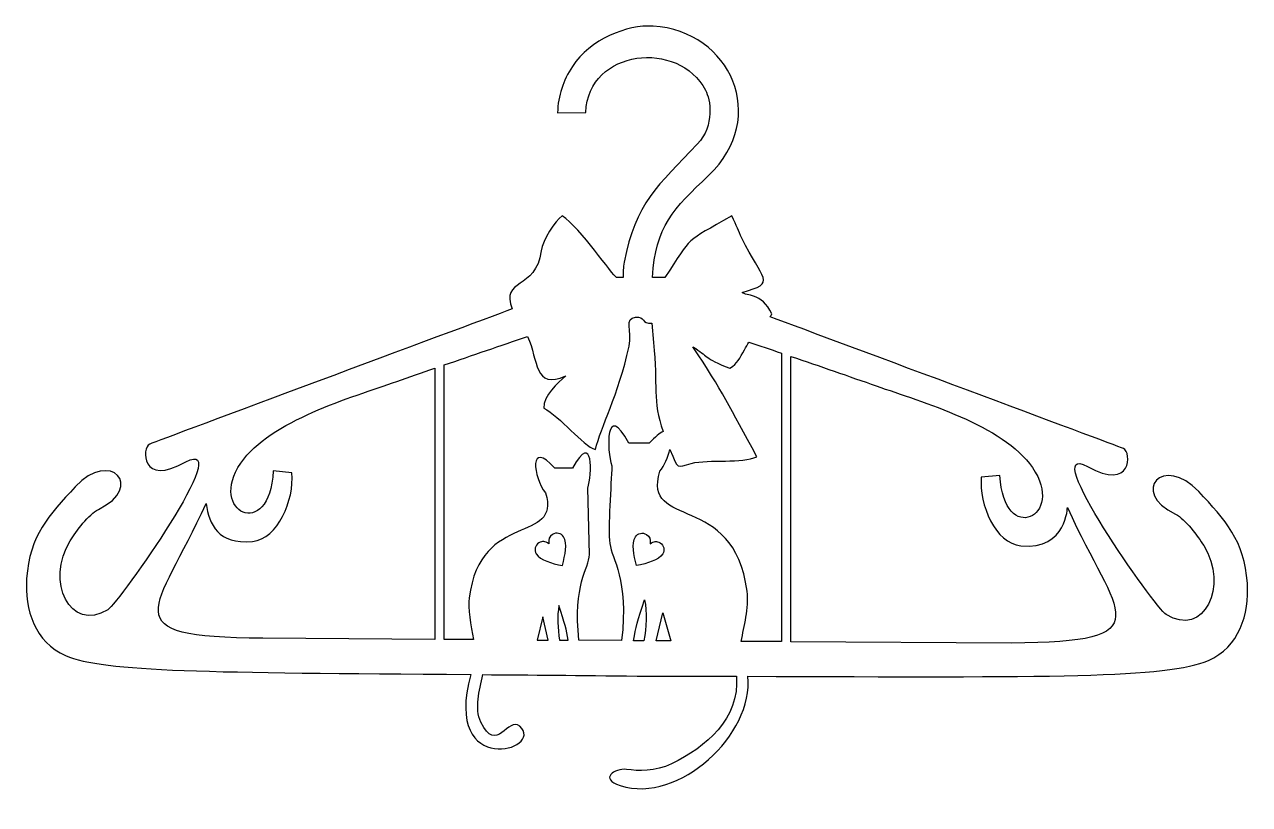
# Model space of a CAD drawing. Header units: millimetres. Extents: x -1234 to 1259, y 230 to 2117.
# Drawn here: x 304.1 to 755.5, y 822.7 to 1109.9 of the extents above; entities that cross this region are included whole.
import ezdxf

# ---------------------------------------------------------------- set-up
doc = ezdxf.new("R2010")
doc.units = ezdxf.units.MM
doc.header["$MEASUREMENT"] = 0
doc.layers.add('layer 1', color=7, linetype='Continuous')

msp = doc.modelspace()

# ---------------------------------------------------------------- linework, layer by layer
at = {"layer": 'layer 1', "color": 142}
for points, knots in [([(570.6934, 869.8775), (572.8424, 848.6591), (545.4801, 822.6821), (523.5932, 829.6429), (523.5932, 829.6429), (515.7047, 832.15), (521.592, 836.1708), (525.969, 835.5804), (525.969, 835.5804), (530.2834, 834.9999), (536.4628, 834.7201), (542.5757, 837.6959), (542.5757, 837.6959), (555.1645, 843.8275), (567.7713, 854.1597), (566.4228, 869.8902), (566.4228, 869.8902), (554.9445, 869.9238), (542.7604, 869.9581), (529.8161, 869.985), (529.8161, 869.985), (508.9901, 870.205), (490.1285, 870.3646), (473.0279, 870.5025), (473.0279, 870.5025), (471.7551, 864.3978), (469.8345, 858.2268), (472.2843, 853.0164), (472.2843, 853.0164), (477.9377, 840.9893), (482.4598, 855.2864), (486.6192, 851.5352), (486.6192, 851.5352), (496.2938, 842.8084), (458.1093, 831.8306), (468.5306, 870.5386), (468.5306, 870.5386), (371.8592, 871.3073), (333.4395, 871.3947), (319.2641, 877.5129), (319.2641, 877.5129), (308.0167, 882.3672), (304.1226, 894.4993), (304.915, 905.9061), (304.915, 905.9061), (306.0113, 921.7035), (313.0319, 929.1557), (322.813, 939.6796), (322.813, 939.6796), (335.7046, 953.5501), (348.6881, 939.7706), (331.3608, 931.3218), (331.3608, 931.3218), (327.7825, 929.5767), (323.1466, 923.2763), (320.9865, 919.8226), (320.9865, 919.8226), (311.6548, 904.8962), (320.9504, 885.8011), (334.8145, 894.3991), (334.8145, 894.3991), (338.9439, 896.9593), (382.5189, 958.711), (363.5272, 948.8097), (363.5272, 948.8097), (347.0223, 939.4529), (347.2685, 954.1447), (350.2694, 955.3663), (350.2694, 955.3663), (355.7902, 957.6094), (465.7338, 998.3785), (483.8267, 1005.161), (483.8267, 1005.161), (479.2813, 1016.3546), (492.6356, 1011.9723), (494.5328, 1026.5339), (494.5328, 1026.5339), (495.0577, 1030.5717), (499.635, 1037.54), (502.1884, 1039.4153), (502.1884, 1039.4153), (509.1019, 1035.0482), (520.6467, 1017.5291), (522.263, 1016.7452), (522.263, 1016.7452), (522.263, 1016.7452), (524.6785, 1016.7452), (524.6785, 1016.7452), (524.6785, 1016.7452), (524.7255, 1018.9498), (524.7036, 1020.1016), (525.1306, 1022.4314), (525.1306, 1022.4314), (529.0711, 1043.9161), (537.7431, 1050.859), (552.0384, 1065.8232), (552.0384, 1065.8232), (558.5631, 1072.6553), (556.8459, 1082.3819), (555.0906, 1085.7047), (555.0906, 1085.7047), (545.265, 1104.3162), (511.9475, 1101.126), (510.9092, 1077.4806), (510.9092, 1077.4806), (510.9092, 1077.4806), (500.5282, 1077.4049), (500.5282, 1077.4049), (500.5282, 1077.4049), (500.7525, 1083.6968), (502.5931, 1089.2143), (506.0093, 1094.4821), (506.0093, 1094.4821), (512.465, 1104.4414), (526.1682, 1109.8864), (535.7383, 1109.2896), (535.7383, 1109.2896), (564.434, 1107.4961), (578.574, 1075.485), (556.2711, 1054.3718), (556.2711, 1054.3718), (543.1966, 1041.9952), (536.6256, 1035.5431), (535.4974, 1016.7452), (535.4974, 1016.7452), (535.4974, 1016.7452), (540.1231, 1016.7452), (540.1231, 1016.7452), (540.1231, 1016.7452), (550.2448, 1032.3738), (547.3444, 1029.4358), (564.699, 1039.4153), (564.699, 1039.4153), (566.6747, 1035.5363), (567.1134, 1034.0003), (568.4385, 1031.2481), (568.4385, 1031.2481), (575.9032, 1015.7394), (581.7624, 1014.8423), (568.5914, 1011.2506), (568.5914, 1011.2506), (570.0708, 1009.7047), (575.6881, 1011.4109), (579.4496, 1003.3127), (579.4496, 1003.3127), (579.2741, 1002.9179), (579.0993, 1002.5684), (578.9218, 1002.2514), (578.9218, 1002.2514), (604.3848, 992.7467), (703.8463, 955.8562), (709.0897, 953.7238), (709.0897, 953.7238), (712.0924, 952.504), (712.3379, 937.8111), (695.8319, 947.168), (695.8319, 947.168), (677.0545, 956.9585), (720.7813, 895.1134), (724.8166, 892.6113), (724.8166, 892.6113), (738.6811, 884.0121), (747.9757, 903.1083), (738.645, 918.0347), (738.645, 918.0347), (736.4856, 921.4884), (731.8507, 927.7888), (728.2707, 929.5339), (728.2707, 929.5339), (710.943, 937.9827), (723.9269, 951.7622), (736.8185, 937.891), (736.8185, 937.891), (746.5995, 927.3678), (753.6198, 919.9149), (754.7172, 904.1172), (754.7172, 904.1172), (755.5085, 892.7103), (751.6144, 880.5779), (740.3674, 875.7233), (740.3674, 875.7233), (725.1545, 869.1583), (683.8169, 869.5329), (570.6934, 869.8775)], [0, 0, 0, 0, 0.0212766, 0.0212766, 0.0212766, 0.0212766, 0.04255319, 0.04255319, 0.04255319, 0.04255319, 0.06382979, 0.06382979, 0.06382979, 0.06382979, 0.08510638, 0.08510638, 0.08510638, 0.08510638, 0.10638298, 0.10638298, 0.10638298, 0.10638298, 0.12765957, 0.12765957, 0.12765957, 0.12765957, 0.14893617, 0.14893617, 0.14893617, 0.14893617, 0.17021277, 0.17021277, 0.17021277, 0.17021277, 0.19148936, 0.19148936, 0.19148936, 0.19148936, 0.21276596, 0.21276596, 0.21276596, 0.21276596, 0.23404255, 0.23404255, 0.23404255, 0.23404255, 0.25531915, 0.25531915, 0.25531915, 0.25531915, 0.27659574, 0.27659574, 0.27659574, 0.27659574, 0.29787234, 0.29787234, 0.29787234, 0.29787234, 0.31914894, 0.31914894, 0.31914894, 0.31914894, 0.34042553, 0.34042553, 0.34042553, 0.34042553, 0.36170213, 0.36170213, 0.36170213, 0.36170213, 0.38297872, 0.38297872, 0.38297872, 0.38297872, 0.40425532, 0.40425532, 0.40425532, 0.40425532, 0.42553191, 0.42553191, 0.42553191, 0.42553191, 0.44680851, 0.44680851, 0.44680851, 0.44680851, 0.46808511, 0.46808511, 0.46808511, 0.46808511, 0.4893617, 0.4893617, 0.4893617, 0.4893617, 0.5106383, 0.5106383, 0.5106383, 0.5106383, 0.53191489, 0.53191489, 0.53191489, 0.53191489, 0.55319149, 0.55319149, 0.55319149, 0.55319149, 0.57446809, 0.57446809, 0.57446809, 0.57446809, 0.59574468, 0.59574468, 0.59574468, 0.59574468, 0.61702128, 0.61702128, 0.61702128, 0.61702128, 0.63829787, 0.63829787, 0.63829787, 0.63829787, 0.65957447, 0.65957447, 0.65957447, 0.65957447, 0.68085106, 0.68085106, 0.68085106, 0.68085106, 0.70212766, 0.70212766, 0.70212766, 0.70212766, 0.72340426, 0.72340426, 0.72340426, 0.72340426, 0.74468085, 0.74468085, 0.74468085, 0.74468085, 0.76595745, 0.76595745, 0.76595745, 0.76595745, 0.78723404, 0.78723404, 0.78723404, 0.78723404, 0.80851064, 0.80851064, 0.80851064, 0.80851064, 0.82978723, 0.82978723, 0.82978723, 0.82978723, 0.85106383, 0.85106383, 0.85106383, 0.85106383, 0.87234043, 0.87234043, 0.87234043, 0.87234043, 0.89361702, 0.89361702, 0.89361702, 0.89361702, 0.91489362, 0.91489362, 0.91489362, 0.91489362, 0.93617021, 0.93617021, 0.93617021, 0.93617021, 0.95744681, 0.95744681, 0.95744681, 0.95744681, 1, 1, 1, 1]), ([(458.7881, 984.519), (458.7881, 984.519), (458.7881, 883.4529), (458.7881, 883.4529), (458.7881, 883.4529), (458.7881, 883.4529), (469.5169, 883.3839), (469.5169, 883.3839), (469.5169, 883.3839), (468.6144, 888.4507), (467.5022, 895.1555), (467.9575, 898.7404), (467.9575, 898.7404), (472.0795, 931.1941), (501.9235, 918.2717), (496.1307, 937.4372), (496.1307, 937.4372), (491.5113, 943.0881), (489.8504, 957.4389), (499.5282, 946.4817), (499.5282, 946.4817), (499.5282, 946.4817), (506.1066, 946.4817), (506.1066, 946.4817), (506.1066, 946.4817), (513.7566, 960.7282), (513.3289, 943.9594), (511.6426, 939.2183), (511.6426, 939.2183), (511.6426, 939.2183), (512.3568, 914.6899), (512.3568, 914.6899), (512.3568, 914.6899), (512.0416, 909.507), (506.1353, 903.6485), (508.4414, 883.1302), (508.4414, 883.1302), (508.4414, 883.1302), (524.1493, 883.0294), (524.1493, 883.0294), (524.1493, 883.0294), (526.8017, 905.9012), (520.5661, 912.9703), (519.7913, 918.774), (519.7913, 918.774), (519.0092, 924.6835), (520.3407, 940.471), (520.5434, 947.3915), (520.5434, 947.3915), (518.6211, 952.7973), (518.1312, 971.9224), (526.858, 955.674), (526.858, 955.674), (526.858, 955.674), (534.3597, 955.674), (534.3597, 955.674), (534.3597, 955.674), (536.5081, 958.1068), (538.1648, 959.4419), (539.4033, 959.9739), (539.4033, 959.9739), (535.4748, 971.4512), (537.4657, 976.6744), (535.9425, 992.7771), (535.9425, 992.7771), (535.9425, 992.7771), (535.3326, 999.8763), (535.3326, 999.8763), (535.3326, 999.8763), (531.3015, 999.5094), (532.9238, 1002.4541), (529.2642, 1002.1279), (529.2642, 1002.1279), (524.9919, 1001.7466), (528.2231, 997.3795), (526.8983, 991.4042), (526.8983, 991.4042), (522.846, 973.1284), (516.4986, 961.7533), (514.5328, 953.3552), (514.5328, 953.3552), (509.774, 954.8041), (501.4749, 965.5658), (495.4501, 968.6601), (495.4501, 968.6601), (495.4501, 973.2685), (500.4012, 977.8103), (503.6172, 980.4897), (503.6172, 980.4897), (491.7384, 975.2573), (493.5051, 986.2818), (489.5211, 994.9884), (489.5211, 994.9884), (479.7022, 991.6992), (469.1171, 988.0898), (458.7881, 984.519)], [0, 0, 0, 0, 0.04, 0.04, 0.04, 0.04, 0.08, 0.08, 0.08, 0.08, 0.12, 0.12, 0.12, 0.12, 0.16, 0.16, 0.16, 0.16, 0.2, 0.2, 0.2, 0.2, 0.24, 0.24, 0.24, 0.24, 0.28, 0.28, 0.28, 0.28, 0.32, 0.32, 0.32, 0.32, 0.36, 0.36, 0.36, 0.36, 0.4, 0.4, 0.4, 0.4, 0.44, 0.44, 0.44, 0.44, 0.48, 0.48, 0.48, 0.48, 0.52, 0.52, 0.52, 0.52, 0.56, 0.56, 0.56, 0.56, 0.6, 0.6, 0.6, 0.6, 0.64, 0.64, 0.64, 0.64, 0.68, 0.68, 0.68, 0.68, 0.72, 0.72, 0.72, 0.72, 0.76, 0.76, 0.76, 0.76, 0.8, 0.8, 0.8, 0.8, 0.84, 0.84, 0.84, 0.84, 0.88, 0.88, 0.88, 0.88, 0.92, 0.92, 0.92, 0.92, 1, 1, 1, 1]), ([(583.0413, 882.647), (583.0413, 882.647), (583.0413, 988.8897), (583.0413, 988.8897), (583.0413, 988.8897), (578.9815, 990.27), (574.9699, 991.626), (571.0723, 992.9334), (571.0723, 992.9334), (570.543, 992.1081), (569.9784, 991.1749), (569.3735, 990.1069), (569.3735, 990.1069), (567.5931, 986.9642), (566.9386, 985.114), (564.0307, 983.3144), (564.0307, 983.3144), (554.0396, 987.2001), (556.2612, 987.6865), (550.4447, 991.1749), (550.4447, 991.1749), (561.2767, 974.9262), (563.9731, 968.9679), (574.0297, 950.7229), (574.0297, 950.7229), (568.4223, 948.173), (556.6089, 949.9128), (549.8348, 948.2805), (549.8348, 948.2805), (544.225, 946.9278), (545.213, 945.5534), (541.9683, 953.434), (541.9683, 953.434), (541.2951, 950.5799), (539.9441, 947.4495), (538.2355, 945.3592), (538.2355, 945.3592), (531.6277, 923.5016), (565.6676, 938.2406), (570.3658, 901.2238), (570.3658, 901.2238), (571.1805, 894.8116), (569.2147, 888.334), (568.2461, 882.7429), (568.2461, 882.7429), (568.2461, 882.7429), (583.0413, 882.647), (583.0413, 882.647)], [0, 0, 0, 0, 0.07692308, 0.07692308, 0.07692308, 0.07692308, 0.15384615, 0.15384615, 0.15384615, 0.15384615, 0.23076923, 0.23076923, 0.23076923, 0.23076923, 0.30769231, 0.30769231, 0.30769231, 0.30769231, 0.38461538, 0.38461538, 0.38461538, 0.38461538, 0.46153846, 0.46153846, 0.46153846, 0.46153846, 0.53846154, 0.53846154, 0.53846154, 0.53846154, 0.61538462, 0.61538462, 0.61538462, 0.61538462, 0.69230769, 0.69230769, 0.69230769, 0.69230769, 0.76923077, 0.76923077, 0.76923077, 0.76923077, 0.84615385, 0.84615385, 0.84615385, 0.84615385, 1, 1, 1, 1]), ([(586.5346, 987.6993), (586.5346, 987.6993), (586.5346, 882.6244), (586.5346, 882.6244), (586.5346, 882.6244), (586.5346, 882.6244), (667.6655, 882.0976), (667.6655, 882.0976), (667.6655, 882.0976), (724.4445, 882.4648), (706.6937, 891.7056), (688.4023, 932.0509), (688.4023, 932.0509), (688.4091, 932.5525), (688.431, 916.3098), (671.2582, 917.9261), (671.2582, 917.9261), (661.8465, 918.8101), (655.8168, 933.1231), (656.6796, 943.1882), (656.6796, 943.1882), (656.6796, 943.1882), (663.5488, 943.8773), (663.5488, 943.8773), (663.5488, 943.8773), (664.9366, 917.4892), (687.9152, 928.8006), (675.532, 946.7396), (675.532, 946.7396), (664.6462, 962.5068), (634.9363, 970.8566), (617.9828, 976.8124), (617.9828, 976.8124), (608.0235, 980.3082), (597.171, 984.0697), (586.5346, 987.6993)], [0, 0, 0, 0, 0.1, 0.1, 0.1, 0.1, 0.2, 0.2, 0.2, 0.2, 0.3, 0.3, 0.3, 0.3, 0.4, 0.4, 0.4, 0.4, 0.5, 0.5, 0.5, 0.5, 0.6, 0.6, 0.6, 0.6, 0.7, 0.7, 0.7, 0.7, 0.8, 0.8, 0.8, 0.8, 1, 1, 1, 1]), ([(455.3054, 883.4762), (455.3054, 883.4762), (455.3054, 983.3127), (455.3054, 983.3127), (455.3054, 983.3127), (450.5484, 981.6642), (445.8721, 980.0319), (441.3773, 978.4531), (441.3773, 978.4531), (424.4228, 972.4973), (394.7147, 964.1493), (383.8289, 948.3803), (383.8289, 948.3803), (371.4439, 930.4413), (394.4232, 919.1303), (395.8113, 945.518), (395.8113, 945.518), (395.8113, 945.518), (402.6802, 944.8307), (402.6802, 944.8307), (402.6802, 944.8307), (403.5434, 934.7638), (397.5126, 920.4519), (388.1019, 919.5661), (388.1019, 919.5661), (375.3929, 918.3715), (372.1482, 925.7374), (371.0717, 933.4988), (371.0717, 933.4988), (352.837, 893.444), (335.3483, 884.2516), (391.9657, 883.8862), (391.9657, 883.8862), (391.9657, 883.8862), (455.3054, 883.4762), (455.3054, 883.4762)], [0, 0, 0, 0, 0.1, 0.1, 0.1, 0.1, 0.2, 0.2, 0.2, 0.2, 0.3, 0.3, 0.3, 0.3, 0.4, 0.4, 0.4, 0.4, 0.5, 0.5, 0.5, 0.5, 0.6, 0.6, 0.6, 0.6, 0.7, 0.7, 0.7, 0.7, 0.8, 0.8, 0.8, 0.8, 1, 1, 1, 1]), ([(497.3331, 918.7153), (497.1902, 920.35), (497.4329, 921.3618), (498.6898, 922.1397), (498.6898, 922.1397), (500.0761, 922.9982), (501.8909, 922.5798), (502.7428, 921.2086), (502.7428, 921.2086), (504.2855, 918.7178), (503.3134, 914.674), (502.3444, 910.6295), (502.3444, 910.6295), (498.29, 911.5602), (494.2353, 912.4931), (492.6936, 914.9814), (492.6936, 914.9814), (491.8417, 916.3551), (492.2776, 918.1673), (493.6639, 919.0252), (493.6639, 919.0252), (494.9201, 919.8049), (495.934, 919.5721), (497.3331, 918.7153)], [0, 0, 0, 0, 0.14285714, 0.14285714, 0.14285714, 0.14285714, 0.28571429, 0.28571429, 0.28571429, 0.28571429, 0.42857143, 0.42857143, 0.42857143, 0.42857143, 0.57142857, 0.57142857, 0.57142857, 0.57142857, 0.71428571, 0.71428571, 0.71428571, 0.71428571, 1, 1, 1, 1]), ([(534.6488, 918.7153), (534.7924, 920.35), (534.5487, 921.3618), (533.2935, 922.1397), (533.2935, 922.1397), (531.9064, 922.9982), (530.091, 922.5798), (529.2391, 921.2086), (529.2391, 921.2086), (527.6982, 918.7178), (528.6685, 914.674), (529.6389, 910.6295), (529.6389, 910.6295), (533.6936, 911.5602), (537.748, 912.4931), (539.2883, 914.9814), (539.2883, 914.9814), (540.1408, 916.3551), (539.7057, 918.1673), (538.3193, 919.0252), (538.3193, 919.0252), (537.0624, 919.8049), (536.0486, 919.5721), (534.6488, 918.7153)], [0, 0, 0, 0, 0.14285714, 0.14285714, 0.14285714, 0.14285714, 0.28571429, 0.28571429, 0.28571429, 0.28571429, 0.42857143, 0.42857143, 0.42857143, 0.42857143, 0.57142857, 0.57142857, 0.57142857, 0.57142857, 0.71428571, 0.71428571, 0.71428571, 0.71428571, 1, 1, 1, 1]), ([(501.3012, 883.1773), (500.57, 887.514), (500.3224, 892.0484), (501.0659, 896.0006), (501.0659, 896.0006), (503.2334, 889.3885), (503.787, 887.1662), (504.4921, 883.1554), (504.4921, 883.1554), (504.4921, 883.1554), (501.3012, 883.1773), (501.3012, 883.1773)], [0, 0, 0, 0, 0.25, 0.25, 0.25, 0.25, 0.5, 0.5, 0.5, 0.5, 1, 1, 1, 1]), ([(532.3653, 882.9763), (533.2405, 888.0393), (533.5026, 893.3414), (532.6062, 898.1009), (532.6062, 898.1009), (529.9933, 890.1336), (529.4213, 887.9788), (528.5359, 883.0015), (528.5359, 883.0015), (528.5359, 883.0015), (529.8161, 882.9923), (529.8161, 882.9923), (529.8161, 882.9923), (529.8161, 882.9923), (532.3653, 882.9763), (532.3653, 882.9763)], [0, 0, 0, 0, 0.2, 0.2, 0.2, 0.2, 0.4, 0.4, 0.4, 0.4, 0.6, 0.6, 0.6, 0.6, 1, 1, 1, 1]), ([(492.99, 883.23), (492.99, 883.23), (495.1451, 891.7233), (495.1451, 891.7233), (495.1451, 891.7233), (495.1451, 891.7233), (497.0657, 883.2049), (497.0657, 883.2049), (497.0657, 883.2049), (497.0657, 883.2049), (492.99, 883.23), (492.99, 883.23)], [0, 0, 0, 0, 0.25, 0.25, 0.25, 0.25, 0.5, 0.5, 0.5, 0.5, 1, 1, 1, 1]), ([(542.3154, 882.9116), (542.3154, 882.9116), (539.3594, 893.2229), (539.3594, 893.2229), (539.3594, 893.2229), (539.3594, 893.2229), (536.9305, 882.9452), (536.9305, 882.9452), (536.9305, 882.9452), (536.9305, 882.9452), (542.3154, 882.9116), (542.3154, 882.9116)], [0, 0, 0, 0, 0.25, 0.25, 0.25, 0.25, 0.5, 0.5, 0.5, 0.5, 1, 1, 1, 1])]:
    msp.add_open_spline(points, degree=3, knots=knots, dxfattribs=at)

doc.saveas('drawing.dxf')
